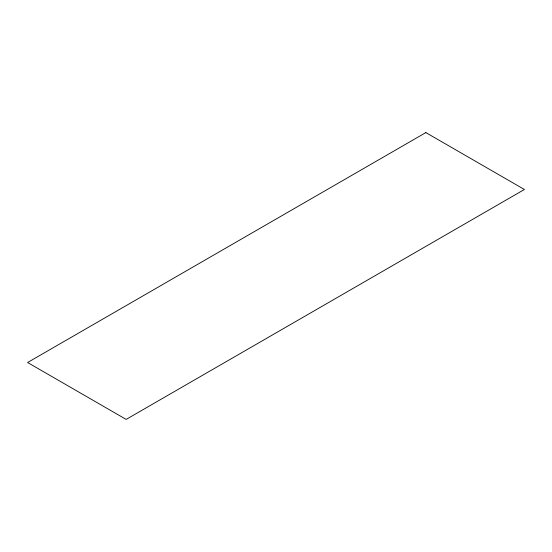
<?xml version="1.0" encoding="UTF-8"?>
<svg xmlns="http://www.w3.org/2000/svg" width="552" height="552" viewBox="0 0 552 552"><rect width="100%" height="100%" fill="white"/><g stroke="black" fill="none" stroke-linecap="round" stroke-linejoin="round"><path stroke-width="0.83" d="M425.847 132.59L27.6 362.512L126.153 419.41L524.4 189.488L425.847 132.59"/></g></svg>
